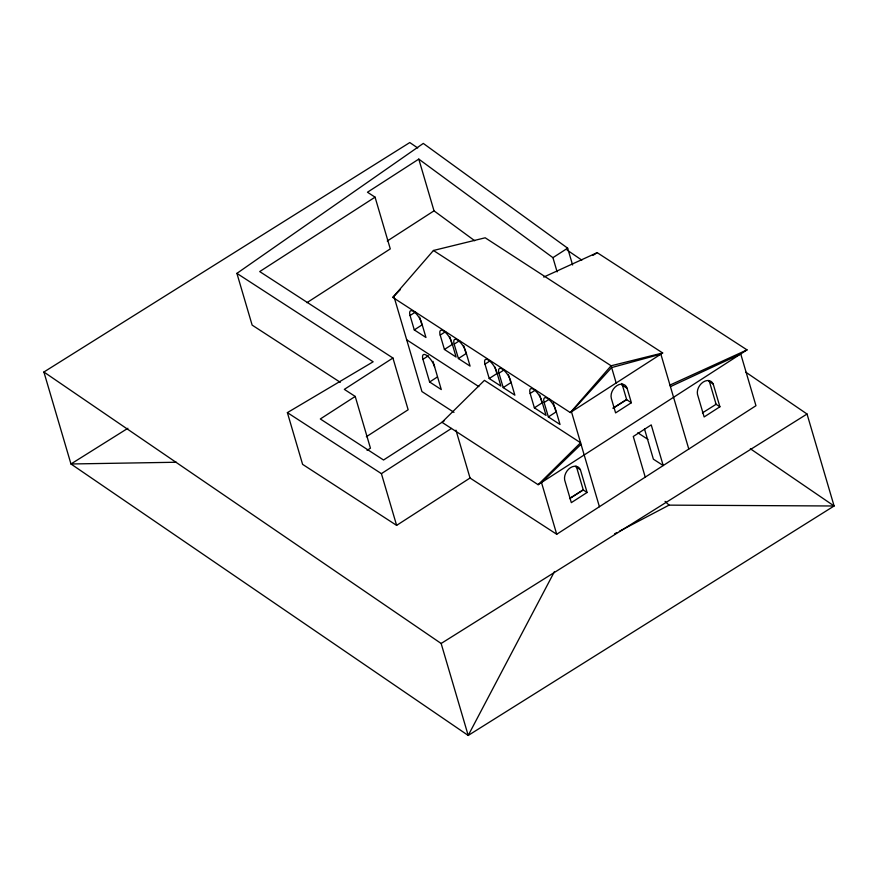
<?xml version="1.0" encoding="UTF-8"?>
<svg xmlns="http://www.w3.org/2000/svg" width="878" height="878" viewBox="0 0 878 878"><rect width="100%" height="100%" fill="white"/><g stroke="black" fill="none" stroke-linecap="round" stroke-linejoin="round"><path stroke-width="1.32" d="M554.457 571.567L468.204 735.446L70.964 463.979L43.9 372.009L409.796 142.554L417.709 147.965M392.806 297.401L433.436 250.482L485.194 237.795L662.681 352.967L570.305 412.572L392.806 297.401L400.379 289.564M570.305 412.572L611.11 365.775L662.681 352.967M538.126 484.689L580.588 442.753L484.436 380.361L441.974 422.296L538.126 484.689L747.035 349.894L597.183 252.655L543.734 277.064M581.049 444.312L541.496 482.527L556.718 534.263L755.958 405.702L740.736 353.966L670.43 386.638M340.302 382.325L252.14 325.112L236.906 273.376L423.295 143.421L567.649 248.167L572.599 264.98M557.124 271.884L552.931 257.66L418.795 159.105L367.465 192.227L375.06 197.155L390.282 248.891L306.916 302.68M375.06 197.155L259.712 271.576L392.927 358.015L408.149 409.752L366.335 436.739M387.253 241.022L434.017 210.841L474.702 240.737M410.059 315.52A10.075 3.666 57.2 0 1 413.582 311.481A10.075 3.666 57.2 0 1 421.714 323.093L425.951 337.481L414.284 329.909L410.059 315.52L415.514 311.997M414.284 329.909L421.934 324.97L419.629 317.123M392.927 358.015L344.33 389.371L355.217 396.439L370.45 448.186L367.07 450.359M552.931 257.66L567.649 248.167M440.207 335.089A10.075 3.666 57.2 0 1 443.73 331.039A10.075 3.666 57.2 0 1 451.874 342.661L456.099 357.039L444.433 349.466L440.207 335.089L445.662 331.566M355.217 396.439L320.316 418.971L383.543 460.006L444.224 420.858M432.997 361.33L441.283 389.558L429.616 381.996L422.944 359.311L428.409 355.788M444.433 349.466L452.082 344.538L449.777 336.691M454.178 344.154A10.075 3.666 57.2 0 1 457.701 340.104A10.075 3.666 57.2 0 1 465.845 351.727L470.07 366.104L458.415 358.542L454.178 344.154L459.644 340.631M592.979 255.366L597.183 252.655M458.415 358.542L466.053 353.604L463.749 345.756M429.616 381.996L437.266 377.057M484.996 364.15A10.075 3.666 57.2 0 1 488.519 360.112A10.075 3.666 57.2 0 1 496.663 371.723L500.888 386.101L489.222 378.539L484.996 364.15L490.451 360.628M489.222 378.539L496.871 373.6L494.951 367.059M498.967 373.216A10.075 3.666 57.2 0 1 502.49 369.177A10.075 3.666 57.2 0 1 510.634 380.789L514.859 395.166L503.204 387.604L498.967 373.216L504.433 369.693M503.204 387.604L510.842 382.665L508.538 374.818M236.906 273.376L373.161 361.791L287.38 412.627L381.403 473.637L451.446 428.442M530.158 393.454A10.075 3.666 57.2 0 1 533.681 389.415A10.075 3.666 57.2 0 1 541.814 401.026L546.05 415.404L534.384 407.842L530.158 393.454L535.613 389.931M534.384 407.842L542.033 402.903L539.729 395.056M544.13 402.519A10.075 3.666 57.2 0 1 547.652 398.48A10.075 3.666 57.2 0 1 555.796 410.092L560.021 424.48L548.355 416.907L544.13 402.519L549.584 398.996M548.355 416.907L556.004 411.969L553.316 402.815M287.38 412.627L302.603 464.363L396.626 525.373L470.037 478.016L556.718 534.263M631.37 402.728L615.599 412.901L611.362 398.524A10.075 7.287 -57 0 1 616.938 385.607A10.075 7.287 -57 0 1 627.133 388.339L631.37 402.728L626.453 399.545L612.943 408.27L626.672 399.688L622.447 385.31A10.075 7.364 -55.7 0 0 621.58 383.456M587.097 492.47L571.326 502.644L564.653 479.97A10.119 7.32 -57 0 1 570.426 467.722A10.119 7.32 -57 0 1 580.413 469.785L587.097 492.47L583.069 489.858L569.548 498.583L583.288 490.001L576.813 467.996A10.075 7.364 -55.7 0 0 575.946 466.141M719.905 406.777L704.134 416.951L697.461 394.266A10.119 7.32 -57 0 1 703.234 382.029A10.119 7.32 -57 0 1 713.221 384.092L719.905 406.777L715.405 403.858M127.881 428.288L70.964 463.979L176.335 462.245M702.389 412.912L716.097 404.308L709.622 382.303A10.075 7.364 -55.7 0 0 708.755 380.448M441.14 643.475L807.036 414.021L834.1 505.991L468.204 735.446L441.14 643.475L43.9 372.009M614.6 533.78L617.014 532.507M619.44 531.234L669.047 505.135L834.1 505.991L750.35 448.757M669.969 385.08L747.035 349.894M708.733 381.184L713.221 384.092M433.436 250.482L611.11 365.775L616.169 382.973M621.679 384.805L627.133 388.339M637.79 432.788L647.931 439.373M406.69 339.808L478.872 386.638M575.814 466.811L580.413 469.785M454.003 412.353L421.923 391.544L393.992 296.643M567.1 250.065L581.818 260.118M745.916 372.261L807.036 414.021M665.063 501.371L669.047 505.135M688.791 449.042L660.86 354.141L611.637 367.575L571.479 411.815L599.411 506.716M644.507 429.013L653.386 459.183L663.208 465.549L651.235 424.897L633.279 436.487L645.242 477.138M418.795 159.105L434.017 210.841M455.945 430.154L470.037 478.016M381.403 473.637L396.626 525.373M422.944 359.311A10.075 3.666 57.2 0 1 426.467 355.272A10.075 3.666 57.2 0 1 434.61 366.883"/></g></svg>
